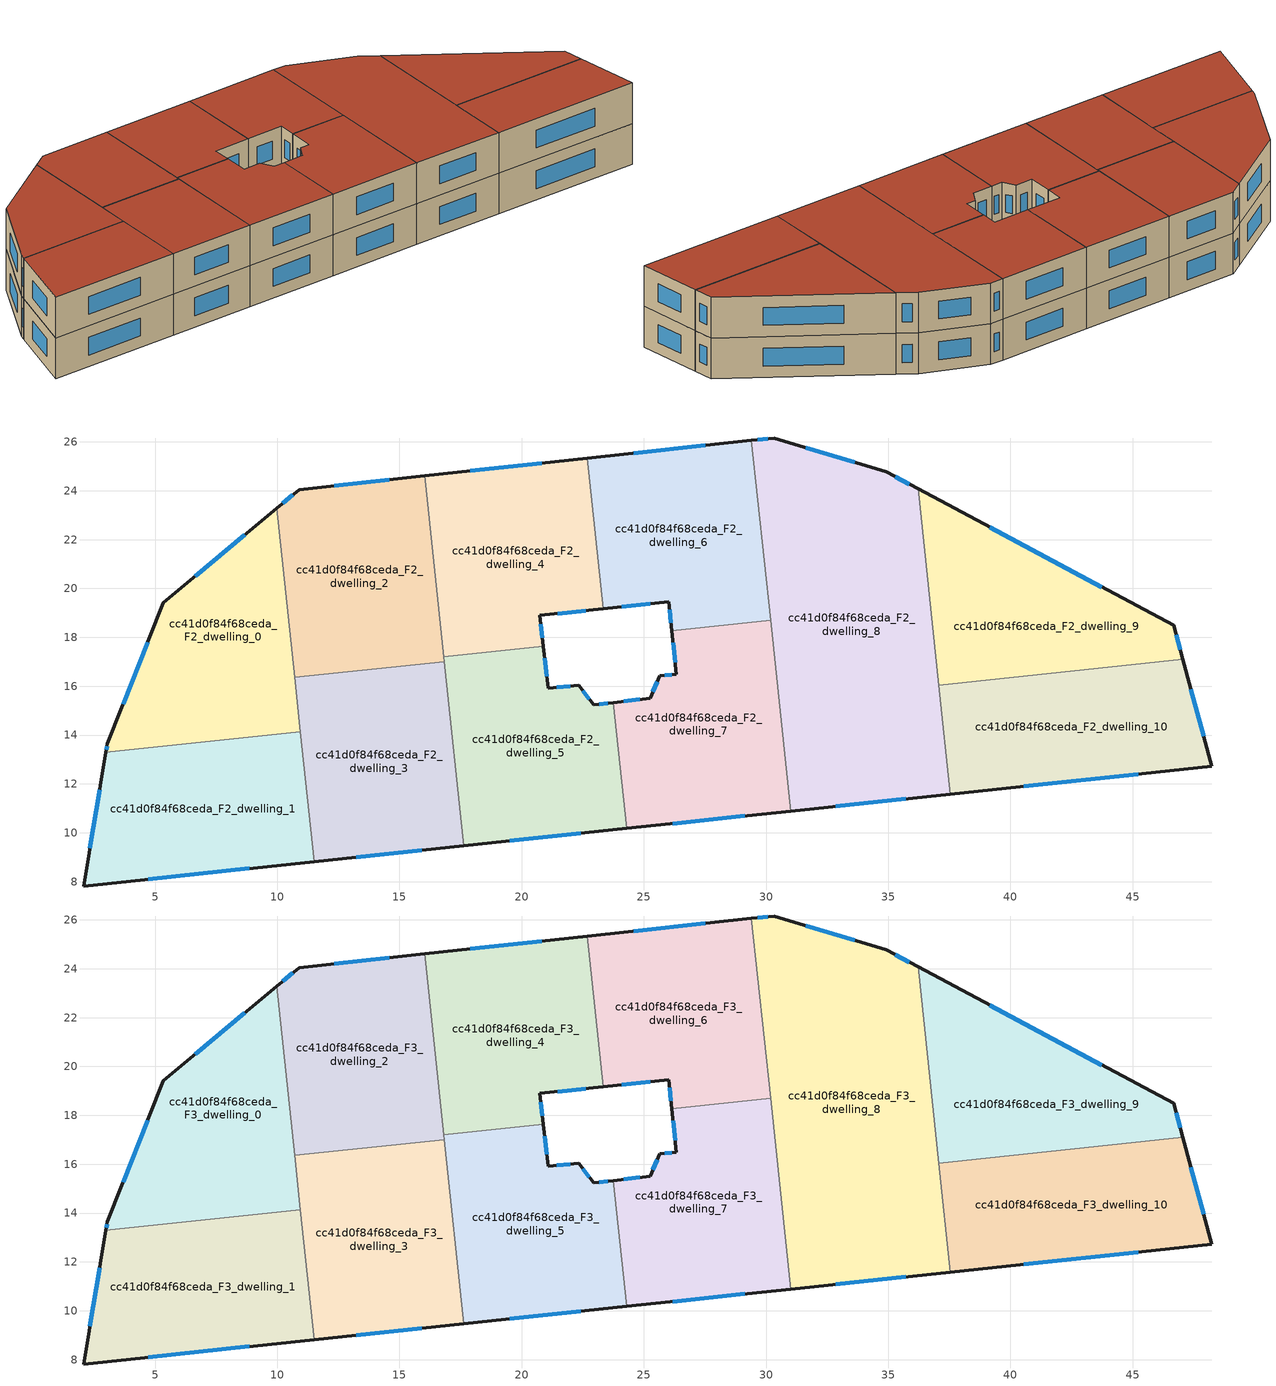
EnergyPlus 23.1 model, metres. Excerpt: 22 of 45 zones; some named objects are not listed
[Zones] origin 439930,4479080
cc41d0f84f68ceda_F2_dwelling_0
 floor to cc41d0f84f68ceda_F1_dwelling_0 (EU_floor_Construction): 9.97,23.28 10.94,14.13 2.99,13.29 3.05,13.66 5.33,19.41 z6
 wall outside (EU_wall_Construction): 9.97,23.28 5.33,19.41 3.05,13.66 2.99,13.29 z6:9
 wall to cc41d0f84f68ceda_F2_dwelling_1 (EU_wall_Construction): 2.99,13.29 10.94,14.13 z6:9
 wall to cc41d0f84f68ceda_F2_dwelling_2 (EU_wall_Construction): 10.71,16.36 9.97,23.28 z6:9
 wall to cc41d0f84f68ceda_F2_dwelling_3 (EU_wall_Construction): 10.94,14.13 10.71,16.36 z6:9
 window (EU_Window_Construction): 4.69,17.79 3.69,15.27 / 8.67,22.19 6.64,20.5 / 3.03,13.55 3.01,13.39 z6.84:8.16
cc41d0f84f68ceda_F2_dwelling_1
 floor to cc41d0f84f68ceda_F1_dwelling_1 (EU_floor_Construction): 10.94,14.13 11.51,8.82 2.08,7.82 2.99,13.29 z6
 wall outside (EU_wall_Construction): 2.99,13.29 2.08,7.82 11.51,8.82 z6:9
 wall to cc41d0f84f68ceda_F2_dwelling_3 (EU_wall_Construction): 11.51,8.82 10.94,14.13 z6:9
 window (EU_Window_Construction): 4.73,8.1 8.86,8.54 / 2.73,11.76 2.33,9.36 z6.84:8.16
cc41d0f84f68ceda_F2_dwelling_10
 floor to cc41d0f84f68ceda_F1_dwelling_10 (EU_floor_Construction): 47.05,17.11 48.24,12.71 37.55,11.58 37.08,16.05 z6
 wall outside (EU_wall_Construction): 37.55,11.58 48.24,12.71 47.05,17.11 z6:9
 wall to cc41d0f84f68ceda_F2_dwelling_9 (EU_wall_Construction): 47.05,17.11 37.08,16.05 z6:9
 wall to cc41d0f84f68ceda_F2_dwelling_8 (EU_wall_Construction): 37.08,16.05 37.55,11.58 z6:9
 window (EU_Window_Construction): 47.91,13.95 47.39,15.87 / 40.55,11.9 45.24,12.4 z6.84:8.16
cc41d0f84f68ceda_F2_dwelling_2
 floor to cc41d0f84f68ceda_F1_dwelling_2 (EU_floor_Construction): 16.03,24.61 16.83,17.01 10.71,16.36 9.97,23.28 10.89,24.05 z6
 wall outside (EU_wall_Construction): 16.03,24.61 10.89,24.05 9.97,23.28 z6:9
 wall to cc41d0f84f68ceda_F2_dwelling_3 (EU_wall_Construction): 10.71,16.36 16.83,17.01 z6:9
 wall to cc41d0f84f68ceda_F2_dwelling_4 (EU_wall_Construction): 16.81,17.2 16.03,24.61 z6:9
 wall to cc41d0f84f68ceda_F2_dwelling_5 (EU_wall_Construction): 16.83,17.01 16.81,17.2 z6:9
 window (EU_Window_Construction): 10.63,23.83 10.23,23.5 / 14.58,24.45 12.33,24.21 z6.84:8.16
cc41d0f84f68ceda_F2_dwelling_3
 floor to cc41d0f84f68ceda_F1_dwelling_3 (EU_floor_Construction): 16.83,17.01 17.63,9.47 11.51,8.82 10.71,16.36 z6
 wall outside (EU_wall_Construction): 11.51,8.82 17.63,9.47 z6:9
 wall to cc41d0f84f68ceda_F2_dwelling_5 (EU_wall_Construction): 17.63,9.47 16.83,17.01 z6:9
 window (EU_Window_Construction): 13.23,9.01 15.91,9.29 z6.84:8.16
cc41d0f84f68ceda_F2_dwelling_4
 floor to cc41d0f84f68ceda_F1_dwelling_4 (EU_floor_Construction): 22.69,25.33 23.34,19.18 20.74,18.9 20.89,17.63 16.81,17.2 16.03,24.61 z6
 wall outside (EU_wall_Construction): 22.69,25.33 16.03,24.61 / 20.89,17.63 20.74,18.9 23.34,19.18 z6:9
 wall to cc41d0f84f68ceda_F2_dwelling_5 (EU_wall_Construction): 16.81,17.2 20.89,17.63 z6:9
 wall to cc41d0f84f68ceda_F2_dwelling_6 (EU_wall_Construction): 23.34,19.18 22.69,25.33 z6:9
 window (EU_Window_Construction): 20.82,25.13 17.9,24.81 / 21.47,18.98 22.61,19.1 / 20.85,17.99 20.78,18.54 z6.84:8.16
cc41d0f84f68ceda_F2_dwelling_5
 floor to cc41d0f84f68ceda_F1_dwelling_5 (EU_floor_Construction): 23.75,15.33 24.3,10.18 17.63,9.47 16.81,17.2 20.89,17.63 21.09,15.92 22.34,16.04 22.95,15.24 z6
 wall outside (EU_wall_Construction): 23.75,15.33 22.95,15.24 22.34,16.04 21.09,15.92 20.89,17.63 / 17.63,9.47 24.3,10.18 z6:9
 wall to cc41d0f84f68ceda_F2_dwelling_7 (EU_wall_Construction): 24.3,10.18 23.75,15.33 z6:9
 window (EU_Window_Construction): 23.53,15.31 23.17,15.26 / 19.5,9.67 22.43,9.98 / 21.03,16.4 20.94,17.15 / 21.99,16.01 21.44,15.95 / 22.78,15.46 22.51,15.82 z6.84:8.16
cc41d0f84f68ceda_F2_dwelling_6
 floor to cc41d0f84f68ceda_F1_dwelling_6 (EU_floor_Construction): 29.41,26.06 30.18,18.7 26.15,18.27 26.02,19.46 23.34,19.18 22.69,25.33 z6
 wall outside (EU_wall_Construction): 23.34,19.18 26.02,19.46 26.15,18.27 / 29.41,26.06 22.69,25.33 z6:9
 wall to cc41d0f84f68ceda_F2_dwelling_7 (EU_wall_Construction): 26.15,18.27 30.18,18.7 z6:9
 wall to cc41d0f84f68ceda_F2_dwelling_8 (EU_wall_Construction): 30.18,18.7 29.41,26.06 z6:9
 window (EU_Window_Construction): 24.1,19.26 25.27,19.38 / 27.52,25.85 24.58,25.53 / 26.06,19.13 26.11,18.61 z6.84:8.16
cc41d0f84f68ceda_F2_dwelling_7
 floor to cc41d0f84f68ceda_F1_dwelling_7 (EU_floor_Construction): 30.18,18.7 31.01,10.89 24.3,10.18 23.75,15.33 25.25,15.51 25.66,16.44 26.33,16.49 26.15,18.27 z6
 wall outside (EU_wall_Construction): 26.15,18.27 26.33,16.49 25.66,16.44 25.25,15.51 23.75,15.33 / 24.3,10.18 31.01,10.89 z6:9
 wall to cc41d0f84f68ceda_F2_dwelling_8 (EU_wall_Construction): 31.01,10.89 30.19,18.7 z6:9
 window (EU_Window_Construction): 24.83,15.46 24.17,15.38 / 25.54,16.18 25.37,15.77 / 26.14,16.47 25.85,16.45 / 26.2,17.77 26.28,16.99 / 26.18,10.38 29.13,10.69 z6.84:8.16
cc41d0f84f68ceda_F2_dwelling_8
 floor to cc41d0f84f68ceda_F1_dwelling_8 (EU_floor_Construction): 36.22,24.07 37.55,11.58 31.01,10.89 29.41,26.06 30.33,26.16 34.93,24.77 z6
 wall outside (EU_wall_Construction): 31.01,10.89 37.55,11.58 / 36.22,24.07 34.93,24.77 30.33,26.16 29.41,26.06 z6:9
 wall to cc41d0f84f68ceda_F2_dwelling_9 (EU_wall_Construction): 37.08,16.05 36.22,24.07 z6:9
 window (EU_Window_Construction): 32.85,11.08 35.71,11.39 / 30.07,26.13 29.67,26.09 / 33.64,25.16 31.62,25.77 / 35.86,24.27 35.29,24.57 z6.84:8.16
cc41d0f84f68ceda_F2_dwelling_9
 floor to cc41d0f84f68ceda_F1_dwelling_9 (EU_floor_Construction): 46.68,18.49 47.05,17.11 37.08,16.05 36.22,24.07 z6
 wall outside (EU_wall_Construction): 47.05,17.11 46.68,18.49 36.22,24.07 z6:9
 window (EU_Window_Construction): 43.74,20.06 39.16,22.5 / 46.95,17.49 46.78,18.1 z6.84:8.16
cc41d0f84f68ceda_F3_dwelling_0
 floor to cc41d0f84f68ceda_F2_dwelling_0 (EU_floor_Construction): 9.97,23.28 10.94,14.13 2.99,13.29 3.05,13.66 5.33,19.41 z9
 wall outside (EU_wall_Construction): 9.97,23.28 5.33,19.41 3.05,13.66 2.99,13.29 z9:12
 wall to cc41d0f84f68ceda_F3_dwelling_1 (EU_wall_Construction): 2.99,13.29 10.94,14.13 z9:12
 wall to cc41d0f84f68ceda_F3_dwelling_2 (EU_wall_Construction): 10.71,16.36 9.97,23.28 z9:12
 wall to cc41d0f84f68ceda_F3_dwelling_3 (EU_wall_Construction): 10.94,14.13 10.71,16.36 z9:12
 window (EU_Window_Construction): 4.69,17.79 3.69,15.27 / 8.67,22.19 6.64,20.5 / 3.03,13.55 3.01,13.39 z9.84:11.16
 roof outside (EU_roof_Construction): 10.94,14.13 9.97,23.28 5.33,19.41 3.05,13.66 2.99,13.29 z12
cc41d0f84f68ceda_F3_dwelling_1
 floor to cc41d0f84f68ceda_F2_dwelling_1 (EU_floor_Construction): 10.94,14.13 11.51,8.82 2.08,7.82 2.99,13.29 z9
 wall outside (EU_wall_Construction): 2.99,13.29 2.08,7.82 11.51,8.82 z9:12
 wall to cc41d0f84f68ceda_F3_dwelling_3 (EU_wall_Construction): 11.51,8.82 10.94,14.13 z9:12
 window (EU_Window_Construction): 4.73,8.1 8.86,8.54 / 2.73,11.76 2.33,9.36 z9.84:11.16
 roof outside (EU_roof_Construction): 11.51,8.82 10.94,14.13 2.99,13.29 2.08,7.82 z12
cc41d0f84f68ceda_F3_dwelling_10
 floor to cc41d0f84f68ceda_F2_dwelling_10 (EU_floor_Construction): 47.05,17.11 48.24,12.71 37.55,11.58 37.08,16.05 z9
 wall outside (EU_wall_Construction): 37.55,11.58 48.24,12.71 47.05,17.11 z9:12
 wall to cc41d0f84f68ceda_F3_dwelling_9 (EU_wall_Construction): 47.05,17.11 37.08,16.05 z9:12
 wall to cc41d0f84f68ceda_F3_dwelling_8 (EU_wall_Construction): 37.08,16.05 37.55,11.58 z9:12
 window (EU_Window_Construction): 47.91,13.95 47.39,15.87 / 40.55,11.9 45.24,12.4 z9.84:11.16
 roof outside (EU_roof_Construction): 48.24,12.71 47.05,17.11 37.08,16.05 37.55,11.58 z12
cc41d0f84f68ceda_F3_dwelling_2
 floor to cc41d0f84f68ceda_F2_dwelling_2 (EU_floor_Construction): 16.03,24.61 16.83,17.01 10.71,16.36 9.97,23.28 10.89,24.05 z9
 wall outside (EU_wall_Construction): 16.03,24.61 10.89,24.05 9.97,23.28 z9:12
 wall to cc41d0f84f68ceda_F3_dwelling_3 (EU_wall_Construction): 10.71,16.36 16.83,17.01 z9:12
 wall to cc41d0f84f68ceda_F3_dwelling_4 (EU_wall_Construction): 16.81,17.2 16.03,24.61 z9:12
 wall to cc41d0f84f68ceda_F3_dwelling_5 (EU_wall_Construction): 16.83,17.01 16.81,17.2 z9:12
 window (EU_Window_Construction): 10.63,23.83 10.23,23.5 / 14.58,24.45 12.33,24.21 z9.84:11.16
 roof outside (EU_roof_Construction): 16.83,17.01 16.03,24.61 10.89,24.05 9.97,23.28 10.71,16.36 z12
cc41d0f84f68ceda_F3_dwelling_3
 floor to cc41d0f84f68ceda_F2_dwelling_3 (EU_floor_Construction): 16.83,17.01 17.63,9.47 11.51,8.82 10.71,16.36 z9
 wall outside (EU_wall_Construction): 11.51,8.82 17.63,9.47 z9:12
 wall to cc41d0f84f68ceda_F3_dwelling_5 (EU_wall_Construction): 17.63,9.47 16.83,17.01 z9:12
 window (EU_Window_Construction): 13.23,9.01 15.91,9.29 z9.84:11.16
 roof outside (EU_roof_Construction): 17.63,9.47 16.83,17.01 10.71,16.36 11.51,8.82 z12
cc41d0f84f68ceda_F3_dwelling_4
 floor to cc41d0f84f68ceda_F2_dwelling_4 (EU_floor_Construction): 22.69,25.33 23.34,19.18 20.74,18.9 20.89,17.63 16.81,17.2 16.03,24.61 z9
 wall outside (EU_wall_Construction): 22.69,25.33 16.03,24.61 / 20.89,17.63 20.74,18.9 23.34,19.18 z9:12
 wall to cc41d0f84f68ceda_F3_dwelling_5 (EU_wall_Construction): 16.81,17.2 20.89,17.63 z9:12
 wall to cc41d0f84f68ceda_F3_dwelling_6 (EU_wall_Construction): 23.34,19.18 22.69,25.33 z9:12
 window (EU_Window_Construction): 20.82,25.13 17.9,24.81 / 21.47,18.98 22.61,19.1 / 20.85,17.99 20.78,18.54 z9.84:11.16
 roof outside (EU_roof_Construction): 23.34,19.18 22.69,25.33 16.03,24.61 16.81,17.2 20.89,17.63 20.74,18.9 z12
cc41d0f84f68ceda_F3_dwelling_5
 floor to cc41d0f84f68ceda_F2_dwelling_5 (EU_floor_Construction): 23.75,15.33 24.3,10.18 17.63,9.47 16.81,17.2 20.89,17.63 21.09,15.92 22.34,16.04 22.95,15.24 z9
 wall outside (EU_wall_Construction): 23.75,15.33 22.95,15.24 22.34,16.04 21.09,15.92 20.89,17.63 / 17.63,9.47 24.3,10.18 z9:12
 wall to cc41d0f84f68ceda_F3_dwelling_7 (EU_wall_Construction): 24.3,10.18 23.75,15.33 z9:12
 window (EU_Window_Construction): 23.53,15.31 23.17,15.26 / 19.5,9.67 22.43,9.98 / 21.03,16.4 20.94,17.15 / 21.99,16.01 21.44,15.95 / 22.78,15.46 22.51,15.82 z9.84:11.16
 roof outside (EU_roof_Construction): 24.3,10.18 23.75,15.33 22.95,15.24 22.34,16.04 21.09,15.92 20.89,17.63 16.81,17.2 17.63,9.47 z12
cc41d0f84f68ceda_F3_dwelling_6
 floor to cc41d0f84f68ceda_F2_dwelling_6 (EU_floor_Construction): 29.41,26.06 30.18,18.7 26.15,18.27 26.02,19.46 23.34,19.18 22.69,25.33 z9
 wall outside (EU_wall_Construction): 23.34,19.18 26.02,19.46 26.15,18.27 / 29.41,26.06 22.69,25.33 z9:12
 wall to cc41d0f84f68ceda_F3_dwelling_7 (EU_wall_Construction): 26.15,18.27 30.18,18.7 z9:12
 wall to cc41d0f84f68ceda_F3_dwelling_8 (EU_wall_Construction): 30.18,18.7 29.41,26.06 z9:12
 window (EU_Window_Construction): 24.1,19.26 25.27,19.38 / 27.52,25.85 24.58,25.53 / 26.06,19.13 26.11,18.61 z9.84:11.16
 roof outside (EU_roof_Construction): 30.18,18.7 29.41,26.06 22.69,25.33 23.34,19.18 26.02,19.46 26.15,18.27 z12
cc41d0f84f68ceda_F3_dwelling_7
 floor to cc41d0f84f68ceda_F2_dwelling_7 (EU_floor_Construction): 30.18,18.7 31.01,10.89 24.3,10.18 23.75,15.33 25.25,15.51 25.66,16.44 26.33,16.49 26.15,18.27 z9
 wall outside (EU_wall_Construction): 26.15,18.27 26.33,16.49 25.66,16.44 25.25,15.51 23.75,15.33 / 24.3,10.18 31.01,10.89 z9:12
 wall to cc41d0f84f68ceda_F3_dwelling_8 (EU_wall_Construction): 31.01,10.89 30.19,18.7 z9:12
 window (EU_Window_Construction): 24.83,15.46 24.17,15.38 / 25.54,16.18 25.37,15.77 / 26.14,16.47 25.85,16.45 / 26.2,17.77 26.28,16.99 / 26.18,10.38 29.13,10.69 z9.84:11.16
 roof outside (EU_roof_Construction): 31.01,10.89 30.18,18.7 26.15,18.27 26.33,16.49 25.66,16.44 25.25,15.51 23.75,15.33 24.3,10.18 z12
cc41d0f84f68ceda_F3_dwelling_8
 floor to cc41d0f84f68ceda_F2_dwelling_8 (EU_floor_Construction): 36.22,24.07 37.55,11.58 31.01,10.89 29.41,26.06 30.33,26.16 34.93,24.77 z9
 wall outside (EU_wall_Construction): 31.01,10.89 37.55,11.58 / 36.22,24.07 34.93,24.77 30.33,26.16 29.41,26.06 z9:12
 wall to cc41d0f84f68ceda_F3_dwelling_9 (EU_wall_Construction): 37.08,16.05 36.22,24.07 z9:12
 window (EU_Window_Construction): 32.85,11.08 35.71,11.39 / 30.07,26.13 29.67,26.09 / 33.64,25.16 31.62,25.77 / 35.86,24.27 35.29,24.57 z9.84:11.16
 roof outside (EU_roof_Construction): 37.55,11.58 36.22,24.07 34.93,24.77 30.33,26.16 29.41,26.06 31.01,10.89 z12
cc41d0f84f68ceda_F3_dwelling_9
 floor to cc41d0f84f68ceda_F2_dwelling_9 (EU_floor_Construction): 46.68,18.49 47.05,17.11 37.08,16.05 36.22,24.07 z9
 wall outside (EU_wall_Construction): 47.05,17.11 46.68,18.49 36.22,24.07 z9:12
 window (EU_Window_Construction): 43.74,20.06 39.16,22.5 / 46.95,17.49 46.78,18.1 z9.84:11.16
 roof outside (EU_roof_Construction): 47.05,17.11 46.68,18.49 36.22,24.07 37.08,16.05 z12
[Building]
EU S2 Campaign: North Axis=0; Terrain=City; Solar Distribution=FullExterior
[Site:Location]
Madrid: Latitude=40.5; Longitude=-3.5; Time Zone=1; Elevation=609
[SizingPeriod:WeatherFileDays]
AnnualSizingPeriod: Begin Month=1; Begin Day of Month=1; End Month=12; End Day of Month=31; Day of Week for Start Day=Monday; Use Weather File Daylight Saving Period=No; Use Weather File Rain and Snow Indicators=No
[MATERIAL]
EU_InternalMass_Material: Roughness=MediumRough; Thickness=0.1; Conductivity=1; Density=1800; Specific Heat=900; Thermal Absorptance=0.9; Solar Absorptance=0.7; Visible Absorptance=0.7
[MATERIAL:NOMASS] Roughness=MediumRough; Thermal Absorptance=0.9; Solar Absorptance=0.7; Visible Absorptance=0.7
Name | Thermal Resistance
EU_wall_NoMass; EU_roof_NoMass | 2.16768
EU_floor_NoMass | 1.14339
[WINDOWMATERIAL:SIMPLEGLAZINGSYSTEM]
EU_Window_SimpleGlazing: UFactor=3.23888; Solar Heat Gain Coefficient=0.85; Visible Transmittance=0.85
[CONSTRUCTION]
EU_wall_Construction: EU_wall_NoMass
EU_roof_Construction: EU_roof_NoMass
EU_floor_Construction: EU_floor_NoMass
EU_InternalMass_Construction: EU_InternalMass_Material
EU_Window_Construction: EU_Window_SimpleGlazing
[ZONE] Type=1; Multiplier=1; Ceiling Height=autocalculate; Floor Area=autocalculate; Part of Total Floor Area=Yes
Name | Volume
cc41d0f84f68ceda_F2_dwelling_0; cc41d0f84f68ceda_F3_dwelling_0 | 140.023
cc41d0f84f68ceda_F2_dwelling_1; cc41d0f84f68ceda_F3_dwelling_1 | 140.024
cc41d0f84f68ceda_F2_dwelling_10; cc41d0f84f68ceda_F3_dwelling_10 | 140.042
cc41d0f84f68ceda_F2_dwelling_2; cc41d0f84f68ceda_F3_dwelling_2 | 140.026
cc41d0f84f68ceda_F2_dwelling_3; cc41d0f84f68ceda_F3_dwelling_3 | 140.048
cc41d0f84f68ceda_F2_dwelling_4; cc41d0f84f68ceda_F3_dwelling_4 | 140.047
cc41d0f84f68ceda_F2_dwelling_5; cc41d0f84f68ceda_F3_dwelling_5 | 140.044
cc41d0f84f68ceda_F2_dwelling_6; cc41d0f84f68ceda_F3_dwelling_6 | 140.034
cc41d0f84f68ceda_F2_dwelling_7; cc41d0f84f68ceda_F3_dwelling_7 | 140.053
cc41d0f84f68ceda_F2_dwelling_8; cc41d0f84f68ceda_F3_dwelling_8 | 280.089
cc41d0f84f68ceda_F2_dwelling_9; cc41d0f84f68ceda_F3_dwelling_9 | 140.017
[INTERNALMASS] Construction=EU_InternalMass_Construction
Name | Zone or ZoneList | Surface Area
cc41d0f84f68ceda_F2_dwelling_0_EU_InternalMass | cc41d0f84f68ceda_F2_dwelling_0 | 46.6744
cc41d0f84f68ceda_F2_dwelling_1_EU_InternalMass | cc41d0f84f68ceda_F2_dwelling_1 | 46.6746
cc41d0f84f68ceda_F2_dwelling_2_EU_InternalMass | cc41d0f84f68ceda_F2_dwelling_2 | 46.6753
cc41d0f84f68ceda_F2_dwelling_3_EU_InternalMass | cc41d0f84f68ceda_F2_dwelling_3 | 46.6827
cc41d0f84f68ceda_F2_dwelling_4_EU_InternalMass | cc41d0f84f68ceda_F2_dwelling_4 | 46.6823
cc41d0f84f68ceda_F2_dwelling_5_EU_InternalMass | cc41d0f84f68ceda_F2_dwelling_5 | 46.6812
cc41d0f84f68ceda_F2_dwelling_6_EU_InternalMass | cc41d0f84f68ceda_F2_dwelling_6 | 46.6777
cc41d0f84f68ceda_F2_dwelling_7_EU_InternalMass | cc41d0f84f68ceda_F2_dwelling_7 | 46.6843
cc41d0f84f68ceda_F2_dwelling_8_EU_InternalMass | cc41d0f84f68ceda_F2_dwelling_8 | 93.363
cc41d0f84f68ceda_F2_dwelling_9_EU_InternalMass | cc41d0f84f68ceda_F2_dwelling_9 | 46.6724
cc41d0f84f68ceda_F2_dwelling_10_EU_InternalMass | cc41d0f84f68ceda_F2_dwelling_10 | 46.6805
cc41d0f84f68ceda_F3_dwelling_0_EU_InternalMass | cc41d0f84f68ceda_F3_dwelling_0 | 46.6744
cc41d0f84f68ceda_F3_dwelling_1_EU_InternalMass | cc41d0f84f68ceda_F3_dwelling_1 | 46.6746
cc41d0f84f68ceda_F3_dwelling_2_EU_InternalMass | cc41d0f84f68ceda_F3_dwelling_2 | 46.6753
cc41d0f84f68ceda_F3_dwelling_3_EU_InternalMass | cc41d0f84f68ceda_F3_dwelling_3 | 46.6827
cc41d0f84f68ceda_F3_dwelling_4_EU_InternalMass | cc41d0f84f68ceda_F3_dwelling_4 | 46.6823
cc41d0f84f68ceda_F3_dwelling_5_EU_InternalMass | cc41d0f84f68ceda_F3_dwelling_5 | 46.6812
cc41d0f84f68ceda_F3_dwelling_6_EU_InternalMass | cc41d0f84f68ceda_F3_dwelling_6 | 46.6777
cc41d0f84f68ceda_F3_dwelling_7_EU_InternalMass | cc41d0f84f68ceda_F3_dwelling_7 | 46.6843
cc41d0f84f68ceda_F3_dwelling_8_EU_InternalMass | cc41d0f84f68ceda_F3_dwelling_8 | 93.363
cc41d0f84f68ceda_F3_dwelling_9_EU_InternalMass | cc41d0f84f68ceda_F3_dwelling_9 | 46.6724
cc41d0f84f68ceda_F3_dwelling_10_EU_InternalMass | cc41d0f84f68ceda_F3_dwelling_10 | 46.6805
[OTHEREQUIPMENT] Fuel Type=Electricity; Design Level Calculation Method=Watts/Area; Power per Zone Floor Area=1; Fraction Latent=0; Fraction Radiant=0; Fraction Lost=0; Carbon Dioxide Generation Rate=0; EndUse Subcategory=EU_Step8_InternalGains
Name | Zone or ZoneList or Space or SpaceList | Schedule
EU_Step8_InternalGain_cc41d0f84f68ceda_F2_dwelling_0_f000 | cc41d0f84f68ceda_F2_dwelling_0 | EU_Step8_GainSchedule_cc41d0f84f68ceda_F2_dwelling_0_f000
EU_Step8_InternalGain_cc41d0f84f68ceda_F2_dwelling_1_f000 | cc41d0f84f68ceda_F2_dwelling_1 | EU_Step8_GainSchedule_cc41d0f84f68ceda_F2_dwelling_1_f000
EU_Step8_InternalGain_cc41d0f84f68ceda_F2_dwelling_2_f000 | cc41d0f84f68ceda_F2_dwelling_2 | EU_Step8_GainSchedule_cc41d0f84f68ceda_F2_dwelling_2_f000
EU_Step8_InternalGain_cc41d0f84f68ceda_F2_dwelling_3_f000 | cc41d0f84f68ceda_F2_dwelling_3 | EU_Step8_GainSchedule_cc41d0f84f68ceda_F2_dwelling_3_f000
EU_Step8_InternalGain_cc41d0f84f68ceda_F2_dwelling_4_f000 | cc41d0f84f68ceda_F2_dwelling_4 | EU_Step8_GainSchedule_cc41d0f84f68ceda_F2_dwelling_4_f000
EU_Step8_InternalGain_cc41d0f84f68ceda_F2_dwelling_5_f000 | cc41d0f84f68ceda_F2_dwelling_5 | EU_Step8_GainSchedule_cc41d0f84f68ceda_F2_dwelling_5_f000
EU_Step8_InternalGain_cc41d0f84f68ceda_F2_dwelling_6_f000 | cc41d0f84f68ceda_F2_dwelling_6 | EU_Step8_GainSchedule_cc41d0f84f68ceda_F2_dwelling_6_f000
EU_Step8_InternalGain_cc41d0f84f68ceda_F2_dwelling_7_f000 | cc41d0f84f68ceda_F2_dwelling_7 | EU_Step8_GainSchedule_cc41d0f84f68ceda_F2_dwelling_7_f000
EU_Step8_InternalGain_cc41d0f84f68ceda_F2_dwelling_8_f000 | cc41d0f84f68ceda_F2_dwelling_8 | EU_Step8_GainSchedule_cc41d0f84f68ceda_F2_dwelling_8_f000
EU_Step8_InternalGain_cc41d0f84f68ceda_F2_dwelling_9_f000 | cc41d0f84f68ceda_F2_dwelling_9 | EU_Step8_GainSchedule_cc41d0f84f68ceda_F2_dwelling_9_f000
EU_Step8_InternalGain_cc41d0f84f68ceda_F2_dwelling_10_f000 | cc41d0f84f68ceda_F2_dwelling_10 | EU_Step8_GainSchedule_cc41d0f84f68ceda_F2_dwelling_10_f000
EU_Step8_InternalGain_cc41d0f84f68ceda_F3_dwelling_0_f000 | cc41d0f84f68ceda_F3_dwelling_0 | EU_Step8_GainSchedule_cc41d0f84f68ceda_F3_dwelling_0_f000
EU_Step8_InternalGain_cc41d0f84f68ceda_F3_dwelling_1_f000 | cc41d0f84f68ceda_F3_dwelling_1 | EU_Step8_GainSchedule_cc41d0f84f68ceda_F3_dwelling_1_f000
EU_Step8_InternalGain_cc41d0f84f68ceda_F3_dwelling_2_f000 | cc41d0f84f68ceda_F3_dwelling_2 | EU_Step8_GainSchedule_cc41d0f84f68ceda_F3_dwelling_2_f000
EU_Step8_InternalGain_cc41d0f84f68ceda_F3_dwelling_3_f000 | cc41d0f84f68ceda_F3_dwelling_3 | EU_Step8_GainSchedule_cc41d0f84f68ceda_F3_dwelling_3_f000
EU_Step8_InternalGain_cc41d0f84f68ceda_F3_dwelling_4_f000 | cc41d0f84f68ceda_F3_dwelling_4 | EU_Step8_GainSchedule_cc41d0f84f68ceda_F3_dwelling_4_f000
EU_Step8_InternalGain_cc41d0f84f68ceda_F3_dwelling_5_f000 | cc41d0f84f68ceda_F3_dwelling_5 | EU_Step8_GainSchedule_cc41d0f84f68ceda_F3_dwelling_5_f000
EU_Step8_InternalGain_cc41d0f84f68ceda_F3_dwelling_6_f000 | cc41d0f84f68ceda_F3_dwelling_6 | EU_Step8_GainSchedule_cc41d0f84f68ceda_F3_dwelling_6_f000
EU_Step8_InternalGain_cc41d0f84f68ceda_F3_dwelling_7_f000 | cc41d0f84f68ceda_F3_dwelling_7 | EU_Step8_GainSchedule_cc41d0f84f68ceda_F3_dwelling_7_f000
EU_Step8_InternalGain_cc41d0f84f68ceda_F3_dwelling_8_f000 | cc41d0f84f68ceda_F3_dwelling_8 | EU_Step8_GainSchedule_cc41d0f84f68ceda_F3_dwelling_8_f000
EU_Step8_InternalGain_cc41d0f84f68ceda_F3_dwelling_9_f000 | cc41d0f84f68ceda_F3_dwelling_9 | EU_Step8_GainSchedule_cc41d0f84f68ceda_F3_dwelling_9_f000
EU_Step8_InternalGain_cc41d0f84f68ceda_F3_dwelling_10_f000 | cc41d0f84f68ceda_F3_dwelling_10 | EU_Step8_GainSchedule_cc41d0f84f68ceda_F3_dwelling_10_f000
[ZONEVENTILATION:DESIGNFLOWRATE] Schedule=EU_AlwaysOn; Design Flow Rate Calculation Method=AirChanges/Hour; Air Changes per Hour=0.480546; Ventilation Type=Natural; Fan Pressure Rise=0; Fan Total Efficiency=1; Constant Term Coefficient=1; Temperature Term Coefficient=0; Velocity Term Coefficient=0; Velocity Squared Term Coefficient=0; Minimum Indoor Temperature=-100; Maximum Indoor Temperature=100; Delta Temperature=-100; Minimum Outdoor Temperature=-100; Maximum Outdoor Temperature=100; Maximum Wind Speed=40
Name | Zone or ZoneList or Space or SpaceList
EU_ConstantAir_cc41d0f84f68ceda_F2_dwelling_0 | cc41d0f84f68ceda_F2_dwelling_0
EU_ConstantAir_cc41d0f84f68ceda_F2_dwelling_1 | cc41d0f84f68ceda_F2_dwelling_1
EU_ConstantAir_cc41d0f84f68ceda_F2_dwelling_2 | cc41d0f84f68ceda_F2_dwelling_2
EU_ConstantAir_cc41d0f84f68ceda_F2_dwelling_3 | cc41d0f84f68ceda_F2_dwelling_3
EU_ConstantAir_cc41d0f84f68ceda_F2_dwelling_4 | cc41d0f84f68ceda_F2_dwelling_4
EU_ConstantAir_cc41d0f84f68ceda_F2_dwelling_5 | cc41d0f84f68ceda_F2_dwelling_5
EU_ConstantAir_cc41d0f84f68ceda_F2_dwelling_6 | cc41d0f84f68ceda_F2_dwelling_6
EU_ConstantAir_cc41d0f84f68ceda_F2_dwelling_7 | cc41d0f84f68ceda_F2_dwelling_7
EU_ConstantAir_cc41d0f84f68ceda_F2_dwelling_8 | cc41d0f84f68ceda_F2_dwelling_8
EU_ConstantAir_cc41d0f84f68ceda_F2_dwelling_9 | cc41d0f84f68ceda_F2_dwelling_9
EU_ConstantAir_cc41d0f84f68ceda_F2_dwelling_10 | cc41d0f84f68ceda_F2_dwelling_10
EU_ConstantAir_cc41d0f84f68ceda_F3_dwelling_0 | cc41d0f84f68ceda_F3_dwelling_0
EU_ConstantAir_cc41d0f84f68ceda_F3_dwelling_1 | cc41d0f84f68ceda_F3_dwelling_1
EU_ConstantAir_cc41d0f84f68ceda_F3_dwelling_2 | cc41d0f84f68ceda_F3_dwelling_2
EU_ConstantAir_cc41d0f84f68ceda_F3_dwelling_3 | cc41d0f84f68ceda_F3_dwelling_3
EU_ConstantAir_cc41d0f84f68ceda_F3_dwelling_4 | cc41d0f84f68ceda_F3_dwelling_4
EU_ConstantAir_cc41d0f84f68ceda_F3_dwelling_5 | cc41d0f84f68ceda_F3_dwelling_5
EU_ConstantAir_cc41d0f84f68ceda_F3_dwelling_6 | cc41d0f84f68ceda_F3_dwelling_6
EU_ConstantAir_cc41d0f84f68ceda_F3_dwelling_7 | cc41d0f84f68ceda_F3_dwelling_7
EU_ConstantAir_cc41d0f84f68ceda_F3_dwelling_8 | cc41d0f84f68ceda_F3_dwelling_8
EU_ConstantAir_cc41d0f84f68ceda_F3_dwelling_9 | cc41d0f84f68ceda_F3_dwelling_9
EU_ConstantAir_cc41d0f84f68ceda_F3_dwelling_10 | cc41d0f84f68ceda_F3_dwelling_10
[HVACTEMPLATE:ZONE:IDEALLOADSAIRSYSTEM] System Availability Schedule=EU_AlwaysOn; Maximum Heating Supply Air Temperature=50; Minimum Cooling Supply Air Temperature=13; Maximum Heating Supply Air Humidity Ratio=0.0156; Minimum Cooling Supply Air Humidity Ratio=0.0077; Heating Limit=NoLimit; Cooling Limit=NoLimit; Heating Availability Schedule=EU_AlwaysOn; Cooling Availability Schedule=EU_CoolingOff; Dehumidification Control Type=ConstantSensibleHeatRatio; Cooling Sensible Heat Ratio=0.7; Dehumidification Setpoint=60; Humidification Control Type=None; Humidification Setpoint=30; Outdoor Air Method=None; Outdoor Air Flow Rate per Person=0.00944; Outdoor Air Flow Rate per Zone Floor Area=0; Outdoor Air Flow Rate per Zone=0; Demand Controlled Ventilation Type=None; Outdoor Air Economizer Type=NoEconomizer; Heat Recovery Type=None; Sensible Heat Recovery Effectiveness=0.7; Latent Heat Recovery Effectiveness=0.65
Name | Template Thermostat
cc41d0f84f68ceda_F2_dwelling_0 | EU_HeatOnly_cc41d0f84f68ceda_F2_dwelling_0
cc41d0f84f68ceda_F2_dwelling_1 | EU_HeatOnly_cc41d0f84f68ceda_F2_dwelling_1
cc41d0f84f68ceda_F2_dwelling_2 | EU_HeatOnly_cc41d0f84f68ceda_F2_dwelling_2
cc41d0f84f68ceda_F2_dwelling_3 | EU_HeatOnly_cc41d0f84f68ceda_F2_dwelling_3
cc41d0f84f68ceda_F2_dwelling_4 | EU_HeatOnly_cc41d0f84f68ceda_F2_dwelling_4
cc41d0f84f68ceda_F2_dwelling_5 | EU_HeatOnly_cc41d0f84f68ceda_F2_dwelling_5
cc41d0f84f68ceda_F2_dwelling_6 | EU_HeatOnly_cc41d0f84f68ceda_F2_dwelling_6
cc41d0f84f68ceda_F2_dwelling_7 | EU_HeatOnly_cc41d0f84f68ceda_F2_dwelling_7
cc41d0f84f68ceda_F2_dwelling_8 | EU_HeatOnly_cc41d0f84f68ceda_F2_dwelling_8
cc41d0f84f68ceda_F2_dwelling_9 | EU_HeatOnly_cc41d0f84f68ceda_F2_dwelling_9
cc41d0f84f68ceda_F2_dwelling_10 | EU_HeatOnly_cc41d0f84f68ceda_F2_dwelling_10
cc41d0f84f68ceda_F3_dwelling_0 | EU_HeatOnly_cc41d0f84f68ceda_F3_dwelling_0
cc41d0f84f68ceda_F3_dwelling_1 | EU_HeatOnly_cc41d0f84f68ceda_F3_dwelling_1
cc41d0f84f68ceda_F3_dwelling_2 | EU_HeatOnly_cc41d0f84f68ceda_F3_dwelling_2
cc41d0f84f68ceda_F3_dwelling_3 | EU_HeatOnly_cc41d0f84f68ceda_F3_dwelling_3
cc41d0f84f68ceda_F3_dwelling_4 | EU_HeatOnly_cc41d0f84f68ceda_F3_dwelling_4
cc41d0f84f68ceda_F3_dwelling_5 | EU_HeatOnly_cc41d0f84f68ceda_F3_dwelling_5
cc41d0f84f68ceda_F3_dwelling_6 | EU_HeatOnly_cc41d0f84f68ceda_F3_dwelling_6
cc41d0f84f68ceda_F3_dwelling_7 | EU_HeatOnly_cc41d0f84f68ceda_F3_dwelling_7
cc41d0f84f68ceda_F3_dwelling_8 | EU_HeatOnly_cc41d0f84f68ceda_F3_dwelling_8
cc41d0f84f68ceda_F3_dwelling_9 | EU_HeatOnly_cc41d0f84f68ceda_F3_dwelling_9
cc41d0f84f68ceda_F3_dwelling_10 | EU_HeatOnly_cc41d0f84f68ceda_F3_dwelling_10
[SIZING:ZONE] Zone Cooling Design Supply Air Temperature Input Method=SupplyAirTemperature; Zone Cooling Design Supply Air Temperature=13; Zone Heating Design Supply Air Temperature Input Method=SupplyAirTemperature; Zone Heating Design Supply Air Temperature=50; Zone Cooling Design Supply Air Humidity Ratio=0.008; Zone Heating Design Supply Air Humidity Ratio=0.008; Cooling Design Air Flow Method=DesignDay; Cooling Design Air Flow Rate=0; Cooling Minimum Air Flow per Zone Floor Area=0.000762; Cooling Minimum Air Flow=0; Cooling Minimum Air Flow Fraction=0.2; Heating Design Air Flow Method=DesignDay; Heating Design Air Flow Rate=0; Heating Maximum Air Flow per Zone Floor Area=0.002032; Heating Maximum Air Flow=0.141576; Heating Maximum Air Flow Fraction=0.3; Account for Dedicated Outdoor Air System=No; Dedicated Outdoor Air System Control Strategy=NeutralSupplyAir; Dedicated Outdoor Air Low Setpoint Temperature for Design=autosize; Dedicated Outdoor Air High Setpoint Temperature for Design=autosize; Zone Load Sizing Method=Sensible Load Only No Latent Load; Zone Latent Cooling Design Supply Air Humidity Ratio Input Method=HumidityRatioDifference; Zone Cooling Design Supply Air Humidity Ratio Difference=0.005; Zone Latent Heating Design Supply Air Humidity Ratio Input Method=HumidityRatioDifference; Zone Humidification Design Supply Air Humidity Ratio Difference=0.005
cc41d0f84f68ceda_F2_dwelling_0; cc41d0f84f68ceda_F2_dwelling_1; cc41d0f84f68ceda_F2_dwelling_2; cc41d0f84f68ceda_F2_dwelling_3; cc41d0f84f68ceda_F2_dwelling_4; cc41d0f84f68ceda_F2_dwelling_5; cc41d0f84f68ceda_F2_dwelling_6; cc41d0f84f68ceda_F2_dwelling_7; cc41d0f84f68ceda_F2_dwelling_8; cc41d0f84f68ceda_F2_dwelling_9; cc41d0f84f68ceda_F2_dwelling_10; cc41d0f84f68ceda_F3_dwelling_0; cc41d0f84f68ceda_F3_dwelling_1; cc41d0f84f68ceda_F3_dwelling_2; cc41d0f84f68ceda_F3_dwelling_3; cc41d0f84f68ceda_F3_dwelling_4; cc41d0f84f68ceda_F3_dwelling_5; cc41d0f84f68ceda_F3_dwelling_6; cc41d0f84f68ceda_F3_dwelling_7; cc41d0f84f68ceda_F3_dwelling_8; cc41d0f84f68ceda_F3_dwelling_9; cc41d0f84f68ceda_F3_dwelling_10
[SCHEDULE:CONSTANT]
Name | Hourly Value
EU_AlwaysOn | 1
EU_CoolingOff | 0
[SCHEDULE:FILE] Column Number=1; Rows to Skip at Top=0; Number of Hours of Data=8760; Column Separator=Comma; Interpolate to Timestep=No; Minutes per Item=60; Adjust Schedule for Daylight Savings=Yes
Name | File
EU_Step8_GainSchedule_cc41d0f84f68ceda_F2_dwelling_0_f000 | ../../schedules/cc41d0f84f68ceda/cc41d0f84f68ceda_F2_dwelling_0_f000_gain.csv
EU_Step8_GainSchedule_cc41d0f84f68ceda_F2_dwelling_1_f000 | ../../schedules/cc41d0f84f68ceda/cc41d0f84f68ceda_F2_dwelling_1_f000_gain.csv
EU_Step8_GainSchedule_cc41d0f84f68ceda_F2_dwelling_2_f000 | ../../schedules/cc41d0f84f68ceda/cc41d0f84f68ceda_F2_dwelling_2_f000_gain.csv
EU_Step8_GainSchedule_cc41d0f84f68ceda_F2_dwelling_3_f000 | ../../schedules/cc41d0f84f68ceda/cc41d0f84f68ceda_F2_dwelling_3_f000_gain.csv
EU_Step8_GainSchedule_cc41d0f84f68ceda_F2_dwelling_4_f000 | ../../schedules/cc41d0f84f68ceda/cc41d0f84f68ceda_F2_dwelling_4_f000_gain.csv
EU_Step8_GainSchedule_cc41d0f84f68ceda_F2_dwelling_5_f000 | ../../schedules/cc41d0f84f68ceda/cc41d0f84f68ceda_F2_dwelling_5_f000_gain.csv
EU_Step8_GainSchedule_cc41d0f84f68ceda_F2_dwelling_6_f000 | ../../schedules/cc41d0f84f68ceda/cc41d0f84f68ceda_F2_dwelling_6_f000_gain.csv
EU_Step8_GainSchedule_cc41d0f84f68ceda_F2_dwelling_7_f000 | ../../schedules/cc41d0f84f68ceda/cc41d0f84f68ceda_F2_dwelling_7_f000_gain.csv
EU_Step8_GainSchedule_cc41d0f84f68ceda_F2_dwelling_8_f000 | ../../schedules/cc41d0f84f68ceda/cc41d0f84f68ceda_F2_dwelling_8_f000_gain.csv
EU_Step8_GainSchedule_cc41d0f84f68ceda_F2_dwelling_9_f000 | ../../schedules/cc41d0f84f68ceda/cc41d0f84f68ceda_F2_dwelling_9_f000_gain.csv
EU_Step8_GainSchedule_cc41d0f84f68ceda_F2_dwelling_10_f000 | ../../schedules/cc41d0f84f68ceda/cc41d0f84f68ceda_F2_dwelling_10_f000_gain.csv
EU_Step8_GainSchedule_cc41d0f84f68ceda_F3_dwelling_0_f000 | ../../schedules/cc41d0f84f68ceda/cc41d0f84f68ceda_F3_dwelling_0_f000_gain.csv
EU_Step8_GainSchedule_cc41d0f84f68ceda_F3_dwelling_1_f000 | ../../schedules/cc41d0f84f68ceda/cc41d0f84f68ceda_F3_dwelling_1_f000_gain.csv
EU_Step8_GainSchedule_cc41d0f84f68ceda_F3_dwelling_2_f000 | ../../schedules/cc41d0f84f68ceda/cc41d0f84f68ceda_F3_dwelling_2_f000_gain.csv
EU_Step8_GainSchedule_cc41d0f84f68ceda_F3_dwelling_3_f000 | ../../schedules/cc41d0f84f68ceda/cc41d0f84f68ceda_F3_dwelling_3_f000_gain.csv
EU_Step8_GainSchedule_cc41d0f84f68ceda_F3_dwelling_4_f000 | ../../schedules/cc41d0f84f68ceda/cc41d0f84f68ceda_F3_dwelling_4_f000_gain.csv
EU_Step8_GainSchedule_cc41d0f84f68ceda_F3_dwelling_5_f000 | ../../schedules/cc41d0f84f68ceda/cc41d0f84f68ceda_F3_dwelling_5_f000_gain.csv
EU_Step8_GainSchedule_cc41d0f84f68ceda_F3_dwelling_6_f000 | ../../schedules/cc41d0f84f68ceda/cc41d0f84f68ceda_F3_dwelling_6_f000_gain.csv
EU_Step8_GainSchedule_cc41d0f84f68ceda_F3_dwelling_7_f000 | ../../schedules/cc41d0f84f68ceda/cc41d0f84f68ceda_F3_dwelling_7_f000_gain.csv
EU_Step8_GainSchedule_cc41d0f84f68ceda_F3_dwelling_8_f000 | ../../schedules/cc41d0f84f68ceda/cc41d0f84f68ceda_F3_dwelling_8_f000_gain.csv
EU_Step8_GainSchedule_cc41d0f84f68ceda_F3_dwelling_9_f000 | ../../schedules/cc41d0f84f68ceda/cc41d0f84f68ceda_F3_dwelling_9_f000_gain.csv
EU_Step8_GainSchedule_cc41d0f84f68ceda_F3_dwelling_10_f000 | ../../schedules/cc41d0f84f68ceda/cc41d0f84f68ceda_F3_dwelling_10_f000_gain.csv
